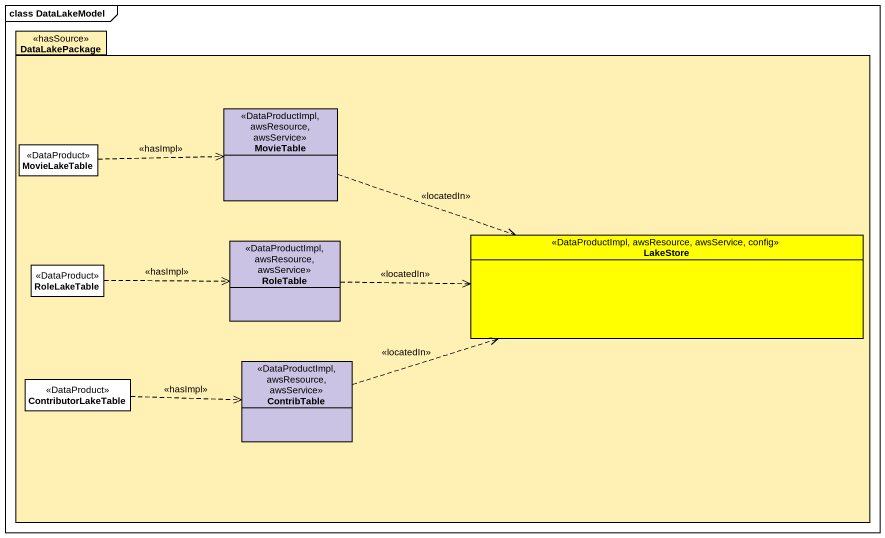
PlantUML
@startuml
mainframe class DataLakeModel
hide circle
hide empty members
package DataLakePackage <<hasSource>> #FFF0B4 {
  class MovieTable <<DataProductImpl, awsResource, awsService>> #CBC3E3
  class MovieLakeTable <<DataProduct>> #FFFFFF
  class RoleLakeTable <<DataProduct>> #FFFFFF
  class RoleTable <<DataProductImpl, awsResource, awsService>> #CBC3E3
  class LakeStore <<DataProductImpl, awsResource, awsService, config>> #FFFF00
  class ContributorLakeTable <<DataProduct>> #FFFFFF
  class ContribTable <<DataProductImpl, awsResource, awsService>> #CBC3E3
}
MovieTable .right.> LakeStore : <<locatedIn>>
MovieLakeTable .right.> MovieTable : <<hasImpl>>
RoleLakeTable .right.> RoleTable : <<hasImpl>>
RoleTable .right.> LakeStore : <<locatedIn>>
ContributorLakeTable .right.> ContribTable : <<hasImpl>>
ContribTable .right.> LakeStore : <<locatedIn>>
@enduml
